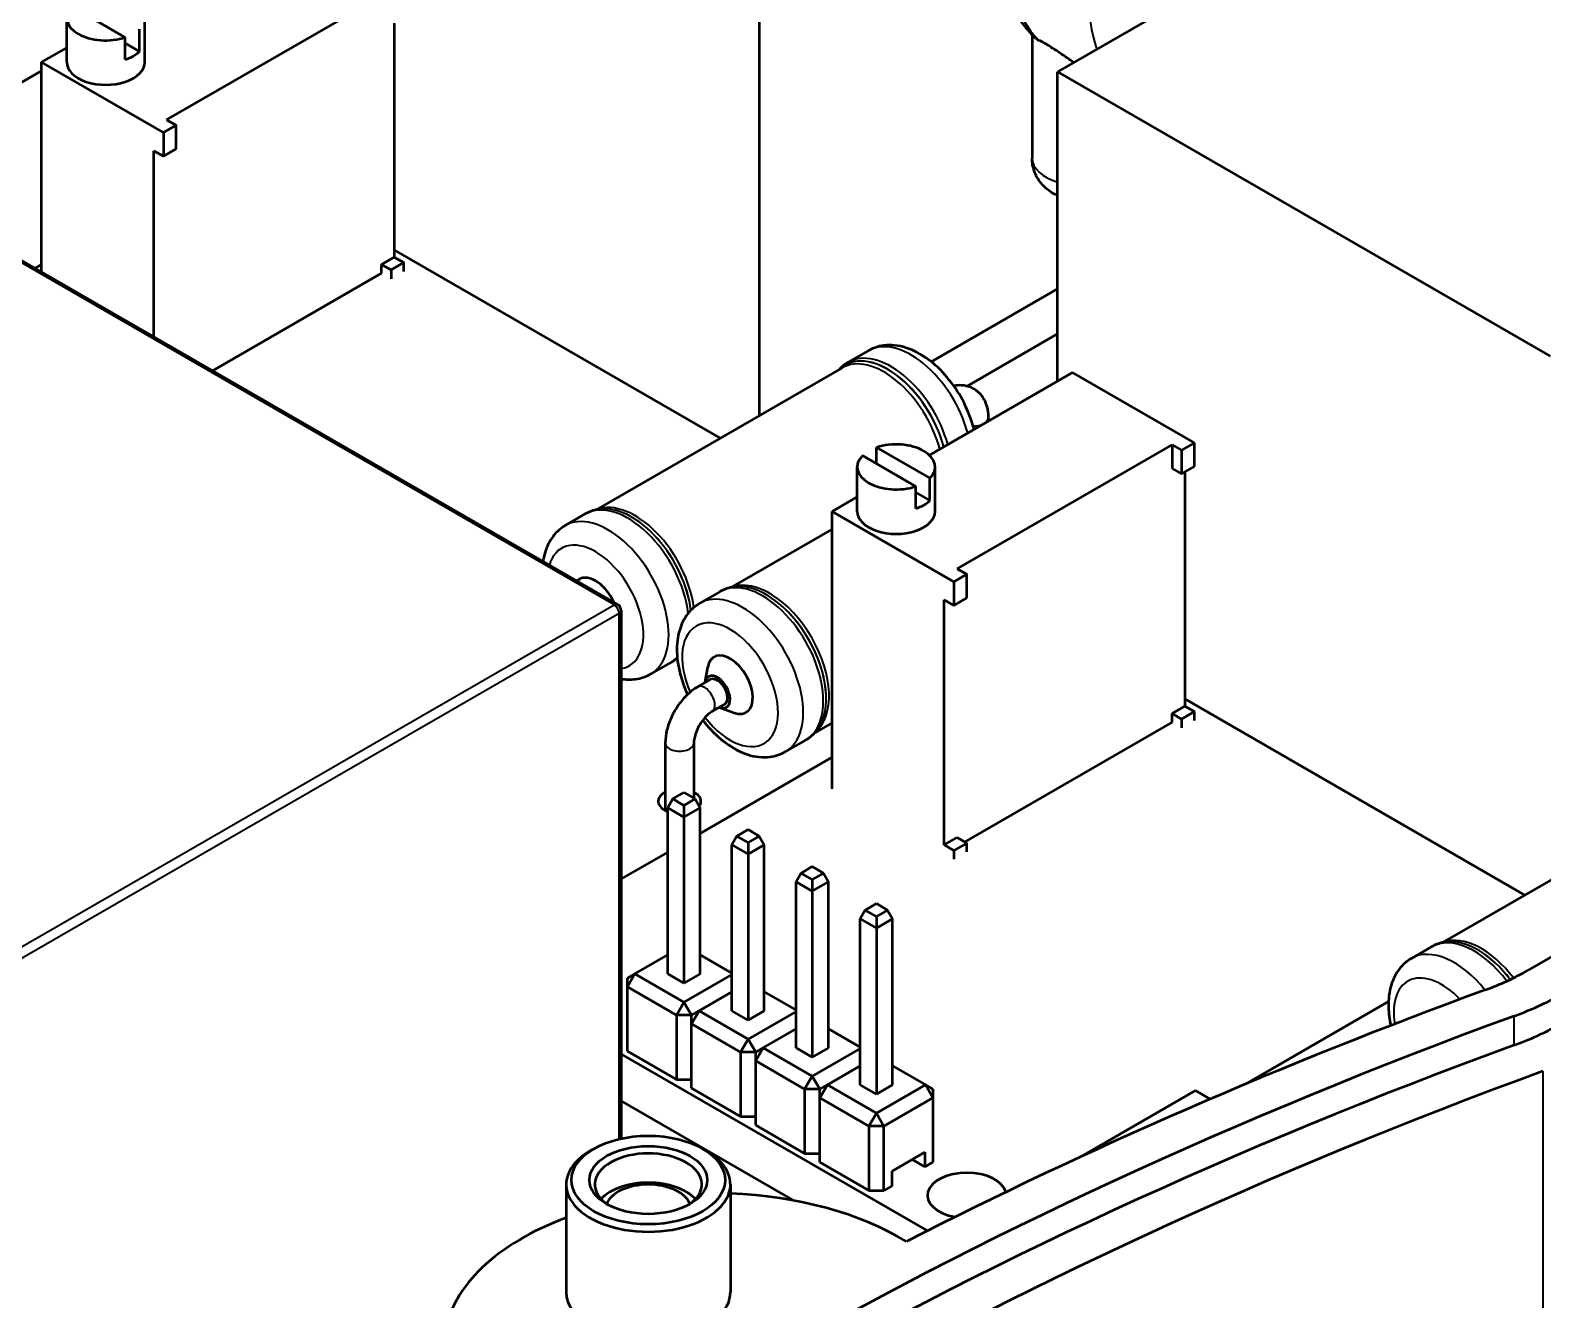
# Model space of a CAD drawing. Header units: millimetres. Extents: x -86 to 841, y -58 to 594.
# Drawn here: x 219.48 to 261.84, y 203.39 to 238.95 of the extents above; entities that cross this region are included whole.
import ezdxf

# ---------------------------------------------------------------- set-up
doc = ezdxf.new("R2010")
doc.units = ezdxf.units.MM
doc.layers.add('Visible (ISO)', color=7, linetype='Continuous', lineweight=50)
doc.layers.add('Visible Narrow (ISO)', color=7, linetype='Continuous', lineweight=35)

msp = doc.modelspace()

# ---------------------------------------------------------------- linework, layer by layer
at = {"layer": 'Visible (ISO)'}
for p, q in [((260.274, 244.728), (248.253, 237.787)), ((239.906, 228.162), (239.906, 242.408)), ((203.049, 241.849), (235.93, 222.866)), ((223.301, 236.448), (229.319, 239.923)), ((220.651, 239.617), (222.144, 238.755)), ((220.503, 238.056), (220.503, 239.3)), ((222.539, 238.361), (222.539, 238.983)), ((222.687, 238.056), (222.687, 239.3)), ((229.677, 239.156), (229.677, 232.6)), ((219.799, 238.056), (220.503, 238.462)), ((222.144, 238.133), (222.144, 238.755)), ((222.144, 238.589), (222.539, 238.361)), ((247.538, 238.831), (247.538, 235.372)), ((223.212, 236.086), (219.799, 238.056)), ((219.799, 232.179), (219.799, 238.056)), ((219.799, 237.817), (216.555, 235.944)), ((248.253, 237.787), (262.042, 229.827)), ((248.253, 229.123), (248.253, 237.787)), ((304.829, 237.677), (261.433, 212.622)), ((223.301, 236.448), (223.57, 236.293)), ((223.57, 236.293), (223.212, 236.086)), ((223.212, 236.086), (223.212, 235.423)), ((223.57, 235.631), (223.57, 236.293)), ((222.942, 230.364), (222.942, 235.579)), ((222.942, 235.579), (223.212, 235.423)), ((223.212, 235.423), (223.57, 235.631)), ((229.677, 232.6), (229.319, 232.393)), ((238.808, 227.528), (229.677, 232.8)), ((229.677, 232.6), (229.947, 232.445)), ((219.799, 232.39), (219.617, 232.284)), ((229.319, 232.146), (224.588, 229.414)), ((229.319, 232.146), (229.319, 232.393)), ((229.319, 232.393), (229.588, 232.238)), ((229.947, 232.445), (229.588, 232.238)), ((229.588, 232.238), (229.588, 231.99)), ((229.947, 232.197), (229.947, 232.445)), ((248.253, 231.714), (244.711, 229.668)), ((248.253, 230.448), (245.717, 228.984)), ((242.948, 229.976), (242.388, 229.653)), ((242.216, 229.496), (235.329, 225.52)), ((244.662, 227.049), (248.67, 229.363)), ((252.083, 227.393), (248.67, 229.363)), ((246.316, 228.004), (246.316, 228.102)), ((242.787, 227.036), (244.28, 226.174)), ((243.182, 226.808), (243.182, 227.264)), ((243.182, 227.264), (244.675, 226.402)), ((245.437, 223.867), (251.455, 227.342)), ((251.455, 227.342), (251.455, 226.679)), ((251.455, 227.342), (251.724, 227.186)), ((252.083, 227.393), (251.724, 227.186)), ((251.724, 227.186), (251.724, 226.524)), ((252.083, 226.731), (252.083, 227.393)), ((242.639, 225.475), (242.639, 226.719)), ((244.823, 225.475), (244.823, 226.719)), ((251.455, 226.679), (251.724, 226.524)), ((251.724, 226.524), (252.083, 226.731)), ((244.675, 225.78), (244.675, 226.402)), ((251.813, 226.575), (251.813, 220.019)), ((241.935, 225.475), (242.639, 225.881)), ((244.28, 225.552), (244.28, 226.174)), ((244.28, 226.008), (244.675, 225.78)), ((235.023, 225.401), (234.463, 225.077)), ((235.482, 225.543), (235.478, 225.543)), ((245.348, 223.505), (241.935, 225.475)), ((241.935, 217.698), (241.935, 225.475)), ((241.935, 224.98), (239.099, 223.343)), ((245.706, 223.712), (245.348, 223.505)), ((245.437, 223.867), (245.706, 223.712)), ((245.706, 223.049), (245.706, 223.712)), ((238.793, 223.224), (238.233, 222.9)), ((239.252, 223.366), (239.248, 223.366)), ((245.348, 223.505), (245.348, 222.842)), ((245.078, 216.131), (245.078, 222.998)), ((245.078, 222.998), (245.348, 222.842)), ((245.348, 222.842), (245.706, 223.049)), ((236.03, 222.693), (236.03, 207.903)), ((237.423, 221.244), (236.863, 220.92)), ((238.379, 220.689), (238.454, 221.114)), ((238.526, 220.76), (238.173, 220.556)), ((238.926, 220.067), (238.573, 219.863)), ((238.791, 219.975), (239.196, 219.828)), ((251.813, 220.019), (251.455, 219.812)), ((252.083, 219.864), (251.724, 219.657)), ((261.332, 214.723), (251.813, 220.219)), ((251.813, 220.019), (252.083, 219.864)), ((252.083, 219.616), (252.083, 219.864)), ((241.935, 219.553), (241.449, 219.272)), ((251.455, 219.565), (245.651, 216.214)), ((251.455, 219.565), (251.455, 219.812)), ((251.455, 219.812), (251.724, 219.657)), ((251.724, 219.657), (251.724, 219.409)), ((237.266, 218.985), (237.266, 217.094)), ((238.066, 218.985), (238.066, 217.435)), ((241.193, 219.067), (240.633, 218.744)), ((241.546, 219.393), (241.544, 219.389)), ((241.935, 218.585), (238.241, 216.452)), ((237.477, 217.416), (237.336, 217.171)), ((237.477, 217.416), (237.788, 217.595)), ((237.788, 217.236), (237.477, 217.416)), ((237.788, 217.595), (238.099, 217.416)), ((238.099, 217.416), (237.788, 217.236)), ((238.099, 217.416), (238.241, 217.171)), ((265.913, 217.368), (259.025, 213.391)), ((237.336, 212.517), (237.336, 217.171)), ((237.336, 217.171), (237.788, 216.91)), ((237.788, 217.236), (237.788, 216.91)), ((237.788, 216.91), (238.241, 217.171)), ((237.788, 216.91), (237.788, 212.256)), ((238.241, 212.517), (238.241, 217.171)), ((239.273, 216.379), (239.584, 216.558)), ((239.584, 216.558), (239.895, 216.379)), ((239.273, 216.379), (239.132, 216.134)), ((239.132, 211.48), (239.132, 216.134)), ((239.132, 216.134), (239.584, 215.873)), ((239.584, 216.199), (239.273, 216.379)), ((239.895, 216.379), (239.584, 216.199)), ((239.584, 216.199), (239.584, 215.873)), ((239.584, 215.873), (240.037, 216.134)), ((239.895, 216.379), (240.037, 216.134)), ((240.037, 211.48), (240.037, 216.134)), ((245.078, 216.131), (245.437, 216.338)), ((245.078, 216.131), (245.348, 215.975)), ((245.706, 216.182), (245.348, 215.975)), ((245.437, 216.338), (245.706, 216.182)), ((245.706, 215.935), (245.706, 216.182)), ((237.336, 215.93), (236.03, 215.176)), ((239.584, 215.873), (239.584, 211.219)), ((245.348, 215.975), (245.348, 215.727)), ((241.069, 215.342), (240.928, 215.097)), ((241.069, 215.342), (241.38, 215.522)), ((241.38, 215.162), (241.069, 215.342)), ((241.38, 215.522), (241.691, 215.342)), ((241.691, 215.342), (241.38, 215.162)), ((241.691, 215.342), (241.833, 215.097)), ((240.928, 210.443), (240.928, 215.097)), ((240.928, 215.097), (241.38, 214.836)), ((241.38, 215.162), (241.38, 214.836)), ((241.38, 214.836), (241.833, 215.097)), ((241.38, 214.836), (241.38, 210.182)), ((241.833, 210.443), (241.833, 215.097)), ((242.865, 214.305), (243.176, 214.485)), ((243.176, 214.485), (243.487, 214.305)), ((242.865, 214.305), (242.724, 214.06)), ((242.724, 209.406), (242.724, 214.06)), ((242.724, 214.06), (243.176, 213.799)), ((243.176, 214.125), (242.865, 214.305)), ((243.487, 214.305), (243.176, 214.125)), ((243.176, 214.125), (243.176, 213.799)), ((243.176, 213.799), (243.629, 214.06)), ((243.487, 214.305), (243.629, 214.06)), ((243.629, 209.406), (243.629, 214.06)), ((243.176, 213.799), (243.176, 209.145)), ((236.416, 212.517), (237.336, 213.048)), ((238.241, 213.048), (239.132, 212.533)), ((258.719, 213.272), (258.159, 212.949)), ((259.178, 213.415), (259.174, 213.415)), ((236.204, 212.394), (236.416, 212.517)), ((236.416, 212.517), (236.204, 212.149)), ((236.204, 212.149), (236.204, 212.394)), ((237.788, 211.725), (236.416, 212.517)), ((237.788, 212.256), (237.336, 212.517)), ((238.241, 212.517), (237.788, 212.256)), ((239.132, 212.501), (237.788, 211.725)), ((236.204, 210.353), (236.204, 212.149)), ((236.204, 212.149), (237.576, 211.357)), ((238.212, 211.48), (239.132, 212.011)), ((240.037, 212.011), (240.928, 211.496)), ((237.576, 211.357), (237.788, 211.725)), ((238, 211.357), (237.576, 211.357)), ((237.576, 211.357), (237.576, 209.561)), ((237.788, 211.725), (238, 211.357)), ((238, 211.357), (238.212, 211.48)), ((238.212, 211.48), (238, 211.112)), ((238, 211.112), (238, 211.357)), ((239.584, 210.688), (238.212, 211.48)), ((239.584, 211.219), (239.132, 211.48)), ((240.037, 211.48), (239.584, 211.219)), ((240.928, 211.464), (239.584, 210.688)), ((253.51, 209.428), (257.518, 211.742)), ((238, 209.316), (238, 211.112)), ((238, 211.112), (239.372, 210.32)), ((240.008, 210.443), (240.928, 210.974)), ((241.833, 210.974), (242.724, 210.459)), ((239.372, 210.32), (239.584, 210.688)), ((239.584, 210.688), (239.796, 210.32)), ((236.03, 210.266), (244.604, 205.316)), ((237.576, 209.561), (236.204, 210.353)), ((239.796, 210.32), (239.372, 210.32)), ((239.372, 210.32), (239.372, 208.524)), ((239.796, 210.32), (240.008, 210.443)), ((240.008, 210.443), (239.796, 210.076)), ((239.796, 210.076), (239.796, 210.32)), ((241.38, 209.651), (240.008, 210.443)), ((241.38, 210.182), (240.928, 210.443)), ((241.833, 210.443), (241.38, 210.182)), ((242.724, 210.427), (241.38, 209.651)), ((239.796, 208.279), (239.796, 210.076)), ((239.796, 210.076), (241.168, 209.284)), ((241.805, 209.406), (242.724, 209.937)), ((243.629, 209.937), (244.548, 209.406)), ((237.576, 209.561), (238, 209.561)), ((239.372, 208.524), (238, 209.316)), ((241.168, 209.284), (241.38, 209.651)), ((241.592, 209.284), (241.168, 209.284)), ((241.168, 209.284), (241.168, 207.487)), ((241.38, 209.651), (241.592, 209.284)), ((241.592, 209.284), (241.805, 209.406)), ((241.805, 209.406), (241.592, 209.039)), ((241.592, 209.039), (241.592, 209.284)), ((243.176, 208.614), (241.805, 209.406)), ((243.176, 209.145), (242.724, 209.406)), ((244.548, 209.406), (243.176, 208.614)), ((243.629, 209.406), (243.176, 209.145)), ((244.76, 209.039), (244.548, 209.406)), ((244.548, 209.406), (244.76, 209.284)), ((244.76, 209.284), (244.76, 209.039)), ((252.115, 209.247), (248.933, 207.41)), ((252.526, 209.01), (252.115, 209.247)), ((240.869, 206.166), (236.03, 208.96)), ((241.592, 207.242), (241.592, 209.039)), ((241.592, 209.039), (242.964, 208.247)), ((243.388, 208.247), (244.76, 209.039)), ((244.76, 209.039), (244.76, 207.242)), ((239.372, 208.524), (239.796, 208.524)), ((242.964, 208.247), (243.176, 208.614)), ((243.176, 208.614), (243.388, 208.247)), ((241.168, 207.487), (239.796, 208.279)), ((243.388, 208.247), (242.964, 208.247)), ((242.964, 208.247), (242.964, 206.45)), ((243.388, 206.45), (243.388, 208.247)), ((235.269, 207.619), (235.162, 207.558)), ((238.309, 207.619), (238.415, 207.558)), ((241.168, 207.487), (241.592, 207.487)), ((242.964, 206.45), (241.592, 207.242)), ((243.615, 206.989), (244.534, 207.52)), ((244.534, 207.112), (244.18, 207.316)), ((244.534, 207.52), (244.534, 207.112)), ((244.76, 207.242), (244.534, 207.112)), ((243.615, 206.581), (243.615, 206.989)), ((234.489, 206.619), (234.489, 203.598)), ((239.089, 206.619), (239.089, 203.598)), ((242.964, 206.45), (243.388, 206.45)), ((243.615, 206.581), (243.388, 206.45))]:
    msp.add_line(p, q, dxfattribs=at)
msp.add_arc((235.83, 222.693), 0.2, 0, 60, dxfattribs=at)
for centre, major_axis, start_param, end_param in [((221.595, 239.3), (-1.092, 0), 5.756477, 8.38069), ((221.595, 238.056), (-1.092, 0), 0, 3.141593), ((221.595, 238.678), (1.092, 0), 5.239098, 5.756477), ((243.731, 226.719), (-1.092, 0), 5.756477, 8.38069), ((243.731, 226.719), (1.092, 0), 5.756477, 8.38069), ((243.731, 226.097), (1.092, 0), 5.239098, 5.756477), ((243.731, 225.475), (-1.092, 0), 0, 3.141593), ((235.309, 222.795), (-0.45, 0.779), 4.550851, 6.444724), ((239.08, 220.618), (0.45, -0.779), 5.681921, 10.026042), ((238.726, 220.414), (0.25, -0.433), 5.639684, 10.068279), ((238.726, 220.414), (0.2, -0.346), 0, 3.141593), ((237.666, 217.352), (-0.6, 0), 5.442699, 7.271095), ((237.666, 217.352), (0.6, 0), 5.872461, 7.124836), ((256.483, 215.48), (-7, 0), 2.13577, 2.356194), ((327.81, 150.516), (-126.223, 0), 5.277363, 5.43836), ((256.483, 215.48), (8.5, 0), 5.277363, 5.497787), ((259.006, 210.666), (-0.45, 0.779), 6.065899, 6.312616), ((327.81, 150.516), (124.723, 0), 2.13577, 2.576619), ((256.483, 214.664), (-8.5, 0), 2.13577, 2.356194), ((327.81, 149.7), (-124.723, 0), 5.277363, 5.718212), ((327.81, 149.7), (123.223, 0), 2.13577, 2.576619), ((236.789, 206.619), (-2.3, 0), 5.497787, 10.210176), ((236.789, 206.619), (-1.5, 0), 2.405022, 7.019756), ((245.708, 206.311), (-1.1, 0), 3.282369, 7.550891), ((236.789, 205.8), (-1.5, 0), 3.634274, 5.790504), ((236.789, 205.925), (-1.193, 0), 3.359037, 6.065741), ((238.557, 202.047), (-7.5, 0), 3.897277, 4.641365), ((238.557, 202.047), (-7.5, 0), 5.285643, 7.098297), ((236.789, 203.598), (2.3, 0), 3.141593, 6.283185)]:
    msp.add_ellipse(centre, major_axis=major_axis, ratio=0.57735, start_param=start_param, end_param=end_param, dxfattribs=at)
for major_axis in [(2.15, 0), (-1.65, 0)]:
    msp.add_ellipse((236.789, 206.741), major_axis=major_axis, ratio=0.57735, dxfattribs=at)
for points, knots in [([(247.642, 238.728), (247.346, 239.006), (247.112, 239.346), (246.743, 240.154), (246.629, 240.635), (246.536, 241.711), (246.578, 242.314), (246.818, 243.547), (247.019, 244.177), (247.551, 245.394), (247.882, 245.981), (248.643, 247.065), (249.073, 247.562), (250.004, 248.422), (250.506, 248.783), (251.547, 249.317), (252.087, 249.492), (253.111, 249.583), (253.594, 249.526), (254.163, 249.301), (254.285, 249.242), (254.403, 249.174)], [5.631659, 5.631659, 5.631659, 5.631659, 5.887888, 5.887888, 6.188928, 6.188928, 6.531003, 6.531003, 6.877819, 6.877819, 7.220737, 7.220737, 7.563399, 7.563399, 7.909718, 7.909718, 8.253865, 8.253865, 8.553997, 8.553997, 8.63938, 8.63938, 8.63938, 8.63938]), ([(248.709, 238.051), (248.587, 238.132), (248.454, 238.224), (248.252, 238.36), (248.18, 238.408), (248.044, 238.496), (247.978, 238.537), (247.859, 238.605), (247.806, 238.634), (247.75, 238.66), (247.741, 238.665), (247.732, 238.669)], [0.3550214, 0.3550214, 0.3550214, 0.3550214, 0.4001263, 0.4001263, 0.4253748, 0.4253748, 0.4506232, 0.4506232, 0.4758716, 0.4758716, 0.481221, 0.481221, 0.481221, 0.481221]), ([(248.253, 234.319), (248.136, 234.371), (248.026, 234.44), (247.828, 234.613), (247.739, 234.722), (247.614, 234.952), (247.573, 235.073), (247.543, 235.254), (247.538, 235.313), (247.538, 235.372)], [0.1346906, 0.1346906, 0.1346906, 0.1346906, 0.1732853, 0.1732853, 0.2147111, 0.2147111, 0.2523879, 0.2523879, 0.2702658, 0.2702658, 0.2702658, 0.2702658]), ([(245.909, 227.769), (245.899, 227.81), (245.888, 227.851), (245.807, 228.132), (245.708, 228.371), (245.465, 228.823), (245.321, 229.036), (244.996, 229.422), (244.816, 229.593), (244.429, 229.877), (244.222, 229.989), (243.802, 230.122), (243.589, 230.149), (243.228, 230.101), (243.081, 230.053), (242.948, 229.976)], [5.032445, 5.032445, 5.032445, 5.032445, 5.092695, 5.092695, 5.446472, 5.446472, 5.796578, 5.796578, 6.148788, 6.148788, 6.50495, 6.50495, 6.834864, 6.834864, 7.068583, 7.068583, 7.068583, 7.068583]), ([(242.388, 229.653), (242.36, 229.637), (242.333, 229.62), (242.281, 229.583), (242.256, 229.563), (242.207, 229.522), (242.183, 229.5), (242.151, 229.467), (242.141, 229.458), (242.132, 229.447)], [0.7853982, 0.7853982, 0.7853982, 0.7853982, 0.8374572, 0.8374572, 0.8895163, 0.8895163, 0.9415753, 0.9415753, 0.9639247, 0.9639247, 0.9639247, 0.9639247]), ([(246.316, 228.102), (246.316, 228.224), (246.3, 228.345), (246.223, 228.574), (246.162, 228.684), (246.008, 228.845), (245.926, 228.903), (245.751, 228.98), (245.659, 229.001), (245.493, 229.01), (245.417, 229.003), (245.345, 228.988)], [4.712389, 4.712389, 4.712389, 4.712389, 5.026548, 5.026548, 5.329591, 5.329591, 5.561688, 5.561688, 5.783142, 5.783142, 5.97203, 5.97203, 5.97203, 5.97203]), ([(235.478, 225.543), (235.446, 225.54), (235.414, 225.536), (235.351, 225.525), (235.32, 225.518), (235.258, 225.502), (235.227, 225.492), (235.167, 225.471), (235.137, 225.458), (235.079, 225.432), (235.051, 225.417), (235.023, 225.401)], [0.525103, 0.525103, 0.525103, 0.525103, 0.577162, 0.577162, 0.629221, 0.629221, 0.6812801, 0.6812801, 0.7333391, 0.7333391, 0.7853982, 0.7853982, 0.7853982, 0.7853982]), ([(234.463, 225.077), (234.329, 225), (234.213, 224.896), (234.019, 224.642), (233.946, 224.491), (233.872, 224.248), (233.853, 224.161), (233.84, 224.072)], [0.7853982, 0.7853982, 0.7853982, 0.7853982, 1.0208804, 1.0208804, 1.280114, 1.280114, 1.4184252, 1.4184252, 1.4184252, 1.4184252]), ([(239.248, 223.366), (239.216, 223.363), (239.185, 223.359), (239.122, 223.348), (239.09, 223.341), (239.028, 223.325), (238.998, 223.315), (238.938, 223.294), (238.908, 223.282), (238.85, 223.255), (238.821, 223.24), (238.793, 223.224)], [0.525103, 0.525103, 0.525103, 0.525103, 0.577162, 0.577162, 0.629221, 0.629221, 0.6812801, 0.6812801, 0.7333391, 0.7333391, 0.7853982, 0.7853982, 0.7853982, 0.7853982]), ([(238.233, 222.9), (238.1, 222.823), (237.983, 222.719), (237.789, 222.465), (237.716, 222.314), (237.609, 221.962), (237.586, 221.756), (237.596, 221.31), (237.636, 221.068), (237.753, 220.664), (237.814, 220.5), (237.887, 220.341)], [0.785398, 0.785398, 0.785398, 0.785398, 1.02088, 1.02088, 1.280114, 1.280114, 1.596888, 1.596888, 1.951103, 1.951103, 2.192634, 2.192634, 2.192634, 2.192634]), ([(237.423, 221.244), (237.451, 221.26), (237.478, 221.277), (237.53, 221.314), (237.556, 221.334), (237.587, 221.36), (237.594, 221.366), (237.601, 221.372)], [3.9269908, 3.9269908, 3.9269908, 3.9269908, 3.9790499, 3.9790499, 4.0311089, 4.0311089, 4.0458477, 4.0458477, 4.0458477, 4.0458477]), ([(236.03, 220.784), (236.162, 220.762), (236.298, 220.758), (236.583, 220.795), (236.73, 220.844), (236.863, 220.92)], [3.4827155, 3.4827155, 3.4827155, 3.4827155, 3.6932713, 3.6932713, 3.9269908, 3.9269908, 3.9269908, 3.9269908]), ([(238.173, 220.556), (238.067, 220.495), (237.969, 220.42), (237.788, 220.247), (237.704, 220.149), (237.556, 219.939), (237.491, 219.827), (237.384, 219.594), (237.341, 219.473), (237.282, 219.229), (237.266, 219.107), (237.266, 218.985)], [0, 0, 0, 0, 0.314159, 0.314159, 0.628319, 0.628319, 0.942478, 0.942478, 1.256637, 1.256637, 1.570796, 1.570796, 1.570796, 1.570796]), ([(238.573, 219.863), (238.541, 219.845), (238.506, 219.82), (238.431, 219.757), (238.391, 219.717), (238.312, 219.624), (238.274, 219.571), (238.203, 219.457), (238.172, 219.396), (238.121, 219.275), (238.102, 219.216), (238.075, 219.106), (238.068, 219.056), (238.066, 219.003), (238.066, 218.994), (238.066, 218.985)], [6.283185, 6.283185, 6.283185, 6.283185, 6.51375, 6.51375, 6.759812, 6.759812, 7.018679, 7.018679, 7.283313, 7.283313, 7.545235, 7.545235, 7.796047, 7.796047, 7.853982, 7.853982, 7.853982, 7.853982]), ([(238.315, 219.626), (238.35, 219.58), (238.386, 219.535), (238.585, 219.298), (238.765, 219.127), (239.152, 218.843), (239.36, 218.73), (239.78, 218.597), (239.993, 218.57), (240.353, 218.619), (240.501, 218.667), (240.633, 218.744)], [2.575467, 2.575467, 2.575467, 2.575467, 2.654985, 2.654985, 3.007196, 3.007196, 3.363358, 3.363358, 3.693271, 3.693271, 3.926991, 3.926991, 3.926991, 3.926991]), ([(241.193, 219.067), (241.221, 219.083), (241.248, 219.1), (241.301, 219.137), (241.326, 219.157), (241.375, 219.198), (241.398, 219.22), (241.443, 219.265), (241.465, 219.289), (241.506, 219.338), (241.525, 219.363), (241.544, 219.389)], [3.9269908, 3.9269908, 3.9269908, 3.9269908, 3.9790499, 3.9790499, 4.0311089, 4.0311089, 4.0831679, 4.0831679, 4.135227, 4.135227, 4.187286, 4.187286, 4.187286, 4.187286]), ([(259.174, 213.415), (259.142, 213.412), (259.11, 213.407), (259.048, 213.396), (259.016, 213.39), (258.954, 213.373), (258.924, 213.364), (258.864, 213.342), (258.834, 213.33), (258.776, 213.303), (258.747, 213.288), (258.719, 213.272)], [0.525103, 0.525103, 0.525103, 0.525103, 0.577162, 0.577162, 0.629221, 0.629221, 0.6812801, 0.6812801, 0.7333391, 0.7333391, 0.7853982, 0.7853982, 0.7853982, 0.7853982]), ([(258.159, 212.949), (258.026, 212.872), (257.909, 212.767), (257.715, 212.514), (257.642, 212.363), (257.535, 212.01), (257.512, 211.805), (257.52, 211.422), (257.543, 211.246), (257.582, 211.07)], [0.785398, 0.785398, 0.785398, 0.785398, 1.02088, 1.02088, 1.280114, 1.280114, 1.596888, 1.596888, 1.856098, 1.856098, 1.856098, 1.856098])]:
    msp.add_open_spline(points, degree=3, knots=knots, dxfattribs=at)
msp.add_open_spline([(247.642, 238.728), (247.668, 238.704), (247.698, 238.684), (247.732, 238.669)], degree=3, dxfattribs=at)
at = {"layer": 'Visible Narrow (ISO)'}
for p, q in [((235.83, 222.856), (202.949, 241.839)), ((216.455, 211.67), (235.83, 222.856)), ((235.971, 222.611), (216.597, 211.425)), ((235.971, 207.889), (235.971, 222.611)), ((261.034, 210.519), (261.034, 211.335)), ((261.837, 209.787), (261.837, 187.742))]:
    msp.add_line(p, q, dxfattribs=at)
for centre, major_axis, start_param, end_param in [((251.278, 243.762), (3.125, 5.413), 0, 2.995709), ((253.54, 242.455), (3.125, 5.413), 0, 2.678287), ((248.838, 235.372), (-1.3, 0), 0, 1.104144), ((244.148, 227.898), (-1.2, 2.078), 4.286368, 6.283185), ((243.491, 227.519), (-1.188, 2.058), 4.281756, 6.430911), ((243.488, 227.517), (-1.187, 2.056), 4.281416, 6.42586), ((243.391, 227.461), (-1.175, 2.035), 4.276691, 6.283185), ((243.588, 227.574), (-1.2, 2.078), 4.286368, 6.283185), ((245.916, 228.102), (0.4, 0), 4.627051, 6.283185), ((235.663, 222.999), (1.2, -2.078), 0, 3.141593), ((236.223, 223.322), (-1.2, 2.078), 4.062164, 6.283185), ((236.42, 223.436), (-1.175, 2.035), 4.079582, 6.187415), ((236.32, 223.378), (-1.188, 2.058), 4.074268, 6.02289), ((236.323, 223.38), (-1.187, 2.056), 4.074176, 6.02289), ((235.309, 222.795), (0.95, -1.645), 6.063772, 9.929804), ((239.433, 220.822), (1.2, -2.078), 0, 3.141593), ((239.993, 221.145), (1.2, -2.078), 0, 3.141593), ((240.19, 221.259), (1.175, -2.035), 0.095771, 3.045822), ((240.09, 221.201), (1.188, -2.058), 0.260295, 2.881297), ((240.094, 221.203), (1.187, -2.056), 0.260295, 2.881297), ((235.83, 222.693), (0.1, 0.173), 0, 0.785398), ((235.83, 222.693), (-0.1, 0.173), 3.926991, 5.497787), ((235.83, 222.693), (0.2, 0), 5.497787, 6.283185), ((239.08, 220.618), (0.95, -1.645), 4.948029, 10.796006), ((236.223, 223.322), (1.2, -2.078), 0, 0.160839), ((238.373, 220.21), (-0.2, 0.346), 3.141593, 6.283185), ((237.666, 218.985), (-0.4, 0), 0, 3.141593), ((259.919, 211.194), (-1.2, 2.078), 4.92766, 6.283185), ((260.116, 211.308), (-1.175, 2.035), 4.925273, 6.187415), ((259.359, 210.871), (-1.2, 2.078), 4.965957, 6.283185), ((260.016, 211.25), (-1.188, 2.058), 4.92616, 6.02289), ((260.02, 211.252), (-1.187, 2.056), 4.926219, 6.02289), ((259.006, 210.666), (-0.95, 1.645), 5.106023, 7.272502)]:
    msp.add_ellipse(centre, major_axis=major_axis, ratio=0.57735, start_param=start_param, end_param=end_param, dxfattribs=at)

doc.saveas('drawing.dxf')
